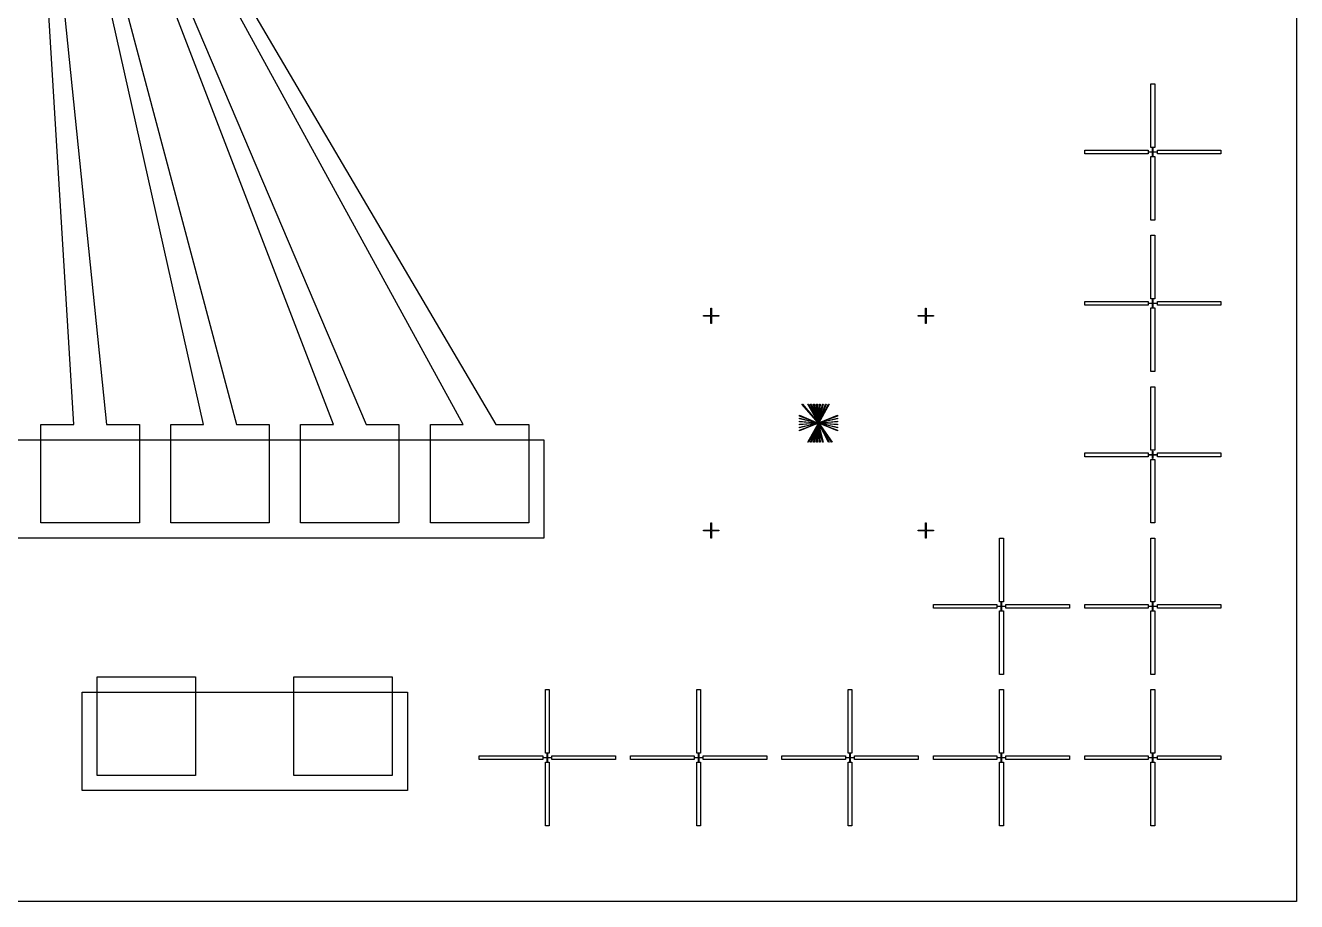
# Model space of a CAD drawing. Extents: x 0 to 6000, y 0 to 6000.
# Drawn here: x 4320 to 6000, y 0 to 1157 of the extents above; entities that cross this region are included whole.
import ezdxf

# ---------------------------------------------------------------- set-up
doc = ezdxf.new("R2010")
doc.units = 0
doc.header["$MEASUREMENT"] = 0
for name, color, linetype in [('L0D0', 1, 'CONTINUOUS'), ('L11D0', 2, 'CONTINUOUS'), ('L17D0', 4, 'CONTINUOUS'), ('L1D0', 6, 'CONTINUOUS'), ('L2D0', 9, 'CONTINUOUS'), ('L3D0', 5, 'CONTINUOUS'), ('L7D0', 3, 'CONTINUOUS'), ('L8D0', 7, 'CONTINUOUS')]:
    doc.layers.add(name, color=color, linetype=linetype)

msp = doc.modelspace()

# ---------------------------------------------------------------- linework, layer by layer
at = {"layer": 'L0D0'}
msp.add_lwpolyline([(0, 0), (0, 6000), (6000, 6000), (6000, 0)], close=True, dxfattribs=at)
at = {"layer": 'L11D0'}
for points in [[(5368.155, 631.947), (5368.153, 631.948), (5368.15, 631.948), (5368.148, 631.949), (5368.145, 631.95), (5368.143, 631.951), (5368.14, 631.952), (5368.138, 631.953), (5368.135, 631.954), (5368.133, 631.955), (5368.131, 631.956), (5368.129, 631.958), (5368.127, 631.959), (5368.124, 631.961), (5368.123, 631.963), (5368.121, 631.965), (5368.119, 631.966), (5368.117, 631.968), (5368.115, 631.97), (5368.114, 631.973), (5368.112, 631.975), (5368.111, 631.977), (5368.11, 631.979), (5368.109, 631.982), (5368.108, 631.984), (5368.107, 631.986), (5368.106, 631.989), (5368.105, 631.991), (5368.104, 631.994), (5368.104, 631.997), (5368.104, 631.999), (5368.103, 632.002), (5368.103, 632.004), (5368.103, 632.007), (5368.103, 632.01), (5368.103, 632.012), (5368.104, 632.015), (5368.104, 632.017), (5368.104, 632.02), (5368.105, 632.022), (5368.106, 632.025), (5368.107, 632.027), (5368.108, 632.03), (5368.109, 632.032), (5368.11, 632.035), (5368.111, 632.037), (5368.112, 632.039), (5368.114, 632.041), (5368.115, 632.043), (5368.117, 632.046), (5368.119, 632.047), (5368.121, 632.049), (5368.123, 632.051), (5368.124, 632.053), (5368.127, 632.055), (5368.129, 632.056), (5368.131, 632.058), (5368.133, 632.059), (5368.135, 632.06), (5368.138, 632.061), (5368.14, 632.062), (5368.143, 632.063), (5368.143, 632.063), (5368.143, 632.261), (5353.932, 656.957), (5354.932, 656.957), (5368.183, 632.286), (5368.183, 632.063), (5368.184, 632.063), (5368.186, 632.062), (5368.188, 632.061), (5368.191, 632.06), (5368.193, 632.059), (5368.195, 632.058), (5368.197, 632.056), (5368.2, 632.055), (5368.202, 632.053), (5368.204, 632.051), (5368.205, 632.049), (5368.207, 632.047), (5368.209, 632.046), (5368.211, 632.043), (5368.212, 632.041), (5368.214, 632.039), (5368.215, 632.037), (5368.216, 632.035), (5368.217, 632.032), (5368.218, 632.03), (5368.219, 632.027), (5368.22, 632.025), (5368.221, 632.022), (5368.222, 632.02), (5368.222, 632.017), (5368.223, 632.015), (5368.223, 632.012), (5368.223, 632.01), (5368.223, 632.007), (5368.223, 632.004), (5368.223, 632.002), (5368.223, 631.999), (5368.222, 631.997), (5368.222, 631.994), (5368.221, 631.991), (5368.22, 631.989), (5368.219, 631.986), (5368.218, 631.984), (5368.217, 631.982), (5368.216, 631.979), (5368.215, 631.977), (5368.214, 631.975), (5368.212, 631.973), (5368.211, 631.97), (5368.209, 631.968), (5368.207, 631.966), (5368.205, 631.965), (5368.204, 631.963), (5368.202, 631.961), (5368.2, 631.959), (5368.197, 631.958), (5368.195, 631.956), (5368.193, 631.955), (5368.191, 631.954), (5368.188, 631.953), (5368.186, 631.952), (5368.184, 631.951), (5368.181, 631.95), (5368.179, 631.949), (5368.176, 631.948), (5368.173, 631.948), (5368.171, 631.947), (5368.168, 631.947), (5368.166, 631.947), (5368.163, 631.947), (5368.16, 631.947), (5368.158, 631.947)], [(5368.325, 631.947), (5368.323, 631.948), (5368.32, 631.948), (5368.318, 631.949), (5368.315, 631.95), (5368.313, 631.951), (5368.31, 631.952), (5368.308, 631.953), (5368.305, 631.954), (5368.303, 631.955), (5368.301, 631.956), (5368.299, 631.958), (5368.297, 631.959), (5368.294, 631.961), (5368.293, 631.963), (5368.291, 631.965), (5368.289, 631.966), (5368.287, 631.968), (5368.285, 631.97), (5368.284, 631.973), (5368.282, 631.975), (5368.281, 631.977), (5368.28, 631.979), (5368.279, 631.982), (5368.278, 631.984), (5368.277, 631.986), (5368.276, 631.989), (5368.275, 631.991), (5368.274, 631.994), (5368.274, 631.997), (5368.274, 631.999), (5368.273, 632.002), (5368.273, 632.004), (5368.273, 632.007), (5368.273, 632.01), (5368.273, 632.012), (5368.274, 632.015), (5368.274, 632.017), (5368.274, 632.02), (5368.275, 632.022), (5368.276, 632.025), (5368.277, 632.027), (5368.278, 632.03), (5368.279, 632.032), (5368.28, 632.035), (5368.281, 632.037), (5368.282, 632.039), (5368.284, 632.041), (5368.285, 632.043), (5368.287, 632.046), (5368.289, 632.047), (5368.291, 632.049), (5368.293, 632.051), (5368.294, 632.053), (5368.297, 632.055), (5368.299, 632.056), (5368.301, 632.058), (5368.303, 632.059), (5368.305, 632.06), (5368.308, 632.061), (5368.31, 632.062), (5368.313, 632.063), (5368.313, 632.063), (5368.313, 632.338), (5361.778, 656.957), (5362.778, 656.957), (5368.353, 632.353), (5368.353, 632.063), (5368.354, 632.063), (5368.356, 632.062), (5368.358, 632.061), (5368.361, 632.06), (5368.363, 632.059), (5368.365, 632.058), (5368.367, 632.056), (5368.37, 632.055), (5368.372, 632.053), (5368.374, 632.051), (5368.375, 632.049), (5368.377, 632.047), (5368.379, 632.046), (5368.381, 632.043), (5368.382, 632.041), (5368.384, 632.039), (5368.385, 632.037), (5368.386, 632.035), (5368.387, 632.032), (5368.388, 632.03), (5368.389, 632.027), (5368.39, 632.025), (5368.391, 632.022), (5368.392, 632.02), (5368.392, 632.017), (5368.393, 632.015), (5368.393, 632.012), (5368.393, 632.01), (5368.393, 632.007), (5368.393, 632.004), (5368.393, 632.002), (5368.393, 631.999), (5368.392, 631.997), (5368.392, 631.994), (5368.391, 631.991), (5368.39, 631.989), (5368.389, 631.986), (5368.388, 631.984), (5368.387, 631.982), (5368.386, 631.979), (5368.385, 631.977), (5368.384, 631.975), (5368.382, 631.973), (5368.381, 631.97), (5368.379, 631.968), (5368.377, 631.966), (5368.375, 631.965), (5368.374, 631.963), (5368.372, 631.961), (5368.37, 631.959), (5368.367, 631.958), (5368.365, 631.956), (5368.363, 631.955), (5368.361, 631.954), (5368.358, 631.953), (5368.356, 631.952), (5368.354, 631.951), (5368.351, 631.95), (5368.349, 631.949), (5368.346, 631.948), (5368.343, 631.948), (5368.341, 631.947), (5368.338, 631.947), (5368.336, 631.947), (5368.333, 631.947), (5368.33, 631.947), (5368.328, 631.947)], [(5368.495, 631.947), (5368.493, 631.948), (5368.49, 631.948), (5368.488, 631.949), (5368.485, 631.95), (5368.483, 631.951), (5368.48, 631.952), (5368.478, 631.953), (5368.475, 631.954), (5368.473, 631.955), (5368.471, 631.956), (5368.469, 631.958), (5368.467, 631.959), (5368.464, 631.961), (5368.463, 631.963), (5368.461, 631.965), (5368.459, 631.966), (5368.457, 631.968), (5368.455, 631.97), (5368.454, 631.973), (5368.452, 631.975), (5368.451, 631.977), (5368.45, 631.979), (5368.449, 631.982), (5368.448, 631.984), (5368.447, 631.986), (5368.446, 631.989), (5368.445, 631.991), (5368.444, 631.994), (5368.444, 631.997), (5368.444, 631.999), (5368.443, 632.002), (5368.443, 632.004), (5368.443, 632.007), (5368.443, 632.01), (5368.443, 632.012), (5368.444, 632.015), (5368.444, 632.017), (5368.444, 632.02), (5368.445, 632.022), (5368.446, 632.025), (5368.447, 632.027), (5368.448, 632.03), (5368.449, 632.032), (5368.45, 632.035), (5368.451, 632.037), (5368.452, 632.039), (5368.454, 632.041), (5368.455, 632.043), (5368.457, 632.046), (5368.459, 632.047), (5368.461, 632.049), (5368.463, 632.051), (5368.464, 632.053), (5368.467, 632.055), (5368.469, 632.056), (5368.471, 632.058), (5368.473, 632.059), (5368.475, 632.06), (5368.478, 632.061), (5368.48, 632.062), (5368.483, 632.063), (5368.483, 632.063), (5368.483, 632.286), (5377.471, 656.957), (5378.471, 656.957), (5368.523, 632.261), (5368.523, 632.063), (5368.524, 632.063), (5368.526, 632.062), (5368.528, 632.061), (5368.531, 632.06), (5368.533, 632.059), (5368.535, 632.058), (5368.537, 632.056), (5368.54, 632.055), (5368.542, 632.053), (5368.544, 632.051), (5368.545, 632.049), (5368.547, 632.047), (5368.549, 632.046), (5368.551, 632.043), (5368.552, 632.041), (5368.554, 632.039), (5368.555, 632.037), (5368.556, 632.035), (5368.557, 632.032), (5368.558, 632.03), (5368.559, 632.027), (5368.56, 632.025), (5368.561, 632.022), (5368.562, 632.02), (5368.562, 632.017), (5368.563, 632.015), (5368.563, 632.012), (5368.563, 632.01), (5368.563, 632.007), (5368.563, 632.004), (5368.563, 632.002), (5368.563, 631.999), (5368.562, 631.997), (5368.562, 631.994), (5368.561, 631.991), (5368.56, 631.989), (5368.559, 631.986), (5368.558, 631.984), (5368.557, 631.982), (5368.556, 631.979), (5368.555, 631.977), (5368.554, 631.975), (5368.552, 631.973), (5368.551, 631.97), (5368.549, 631.968), (5368.547, 631.966), (5368.545, 631.965), (5368.544, 631.963), (5368.542, 631.961), (5368.54, 631.959), (5368.537, 631.958), (5368.535, 631.956), (5368.533, 631.955), (5368.531, 631.954), (5368.528, 631.953), (5368.526, 631.952), (5368.524, 631.951), (5368.521, 631.95), (5368.519, 631.949), (5368.516, 631.948), (5368.513, 631.948), (5368.511, 631.947), (5368.508, 631.947), (5368.506, 631.947), (5368.503, 631.947), (5368.5, 631.947), (5368.498, 631.947)], [(5343.163, 629.495), (5343.163, 630.495), (5367.688, 631.857), (5367.905, 631.857), (5367.906, 631.86), (5367.907, 631.864), (5367.908, 631.868), (5367.91, 631.871), (5367.911, 631.875), (5367.913, 631.878), (5367.915, 631.882), (5367.917, 631.885), (5367.919, 631.889), (5367.922, 631.892), (5367.924, 631.895), (5367.927, 631.898), (5367.929, 631.901), (5367.932, 631.903), (5367.935, 631.906), (5367.938, 631.908), (5367.941, 631.911), (5367.945, 631.913), (5367.948, 631.915), (5367.952, 631.917), (5367.955, 631.919), (5367.959, 631.92), (5367.962, 631.922), (5367.966, 631.923), (5367.97, 631.924), (5367.974, 631.925), (5367.977, 631.926), (5367.981, 631.926), (5367.985, 631.927), (5367.989, 631.927), (5367.993, 631.927), (5367.997, 631.927), (5368.001, 631.927), (5368.005, 631.926), (5368.009, 631.926), (5368.013, 631.925), (5368.016, 631.924), (5368.02, 631.923), (5368.024, 631.922), (5368.028, 631.92), (5368.031, 631.919), (5368.035, 631.917), (5368.038, 631.915), (5368.041, 631.913), (5368.045, 631.911), (5368.048, 631.908), (5368.051, 631.906), (5368.054, 631.903), (5368.057, 631.901), (5368.059, 631.898), (5368.062, 631.895), (5368.064, 631.892), (5368.067, 631.889), (5368.069, 631.885), (5368.071, 631.882), (5368.073, 631.878), (5368.075, 631.875), (5368.076, 631.871), (5368.078, 631.868), (5368.079, 631.864), (5368.08, 631.86), (5368.081, 631.856), (5368.082, 631.853), (5368.082, 631.849), (5368.083, 631.845), (5368.083, 631.841), (5368.083, 631.837), (5368.083, 631.833), (5368.083, 631.829), (5368.082, 631.825), (5368.082, 631.821), (5368.081, 631.817), (5368.08, 631.814), (5368.079, 631.81), (5368.078, 631.806), (5368.076, 631.802), (5368.075, 631.799), (5368.073, 631.795), (5368.071, 631.792), (5368.069, 631.789), (5368.067, 631.785), (5368.064, 631.782), (5368.062, 631.779), (5368.059, 631.776), (5368.057, 631.773), (5368.054, 631.771), (5368.051, 631.768), (5368.048, 631.766), (5368.045, 631.763), (5368.041, 631.761), (5368.038, 631.759), (5368.035, 631.757), (5368.031, 631.755), (5368.028, 631.754), (5368.024, 631.752), (5368.02, 631.751), (5368.016, 631.75), (5368.013, 631.749), (5368.009, 631.748), (5368.005, 631.748), (5368.001, 631.747), (5367.997, 631.747), (5367.993, 631.747), (5367.989, 631.747), (5367.985, 631.747), (5367.981, 631.748), (5367.977, 631.748), (5367.974, 631.749), (5367.97, 631.75), (5367.966, 631.751), (5367.962, 631.752), (5367.959, 631.754), (5367.955, 631.755), (5367.952, 631.757), (5367.948, 631.759), (5367.945, 631.761), (5367.941, 631.763), (5367.938, 631.766), (5367.935, 631.768), (5367.932, 631.771), (5367.929, 631.773), (5367.927, 631.776), (5367.924, 631.779), (5367.922, 631.782), (5367.919, 631.785), (5367.917, 631.789), (5367.915, 631.792), (5367.913, 631.795), (5367.911, 631.799), (5367.91, 631.802), (5367.908, 631.806), (5367.907, 631.81), (5367.906, 631.814), (5367.905, 631.817), (5367.713, 631.817)], [(5357.855, 606.957), (5368.143, 631.582), (5368.143, 631.78), (5368.143, 631.781), (5368.14, 631.782), (5368.138, 631.783), (5368.135, 631.784), (5368.133, 631.785), (5368.131, 631.786), (5368.129, 631.788), (5368.127, 631.789), (5368.124, 631.791), (5368.123, 631.793), (5368.121, 631.795), (5368.119, 631.796), (5368.117, 631.798), (5368.115, 631.8), (5368.114, 631.803), (5368.112, 631.805), (5368.111, 631.807), (5368.11, 631.809), (5368.109, 631.812), (5368.108, 631.814), (5368.107, 631.816), (5368.106, 631.819), (5368.105, 631.821), (5368.104, 631.824), (5368.104, 631.827), (5368.104, 631.829), (5368.103, 631.832), (5368.103, 631.834), (5368.103, 631.837), (5368.103, 631.84), (5368.103, 631.842), (5368.104, 631.845), (5368.104, 631.847), (5368.104, 631.85), (5368.105, 631.852), (5368.106, 631.855), (5368.107, 631.857), (5368.108, 631.86), (5368.109, 631.862), (5368.11, 631.865), (5368.111, 631.867), (5368.112, 631.869), (5368.114, 631.871), (5368.115, 631.873), (5368.117, 631.876), (5368.119, 631.877), (5368.121, 631.879), (5368.123, 631.881), (5368.124, 631.883), (5368.127, 631.885), (5368.129, 631.886), (5368.131, 631.888), (5368.133, 631.889), (5368.135, 631.89), (5368.138, 631.891), (5368.14, 631.892), (5368.143, 631.893), (5368.145, 631.894), (5368.148, 631.895), (5368.15, 631.896), (5368.153, 631.896), (5368.155, 631.896), (5368.158, 631.897), (5368.16, 631.897), (5368.163, 631.897), (5368.166, 631.897), (5368.168, 631.897), (5368.171, 631.896), (5368.173, 631.896), (5368.176, 631.896), (5368.179, 631.895), (5368.181, 631.894), (5368.184, 631.893), (5368.186, 631.892), (5368.188, 631.891), (5368.191, 631.89), (5368.193, 631.889), (5368.195, 631.888), (5368.197, 631.886), (5368.2, 631.885), (5368.202, 631.883), (5368.204, 631.881), (5368.205, 631.879), (5368.207, 631.877), (5368.209, 631.876), (5368.211, 631.873), (5368.212, 631.871), (5368.214, 631.869), (5368.215, 631.867), (5368.216, 631.865), (5368.217, 631.862), (5368.218, 631.86), (5368.219, 631.857), (5368.22, 631.855), (5368.221, 631.852), (5368.222, 631.85), (5368.222, 631.847), (5368.223, 631.845), (5368.223, 631.842), (5368.223, 631.84), (5368.223, 631.837), (5368.223, 631.834), (5368.223, 631.832), (5368.223, 631.829), (5368.222, 631.827), (5368.222, 631.824), (5368.221, 631.821), (5368.22, 631.819), (5368.219, 631.816), (5368.218, 631.814), (5368.217, 631.812), (5368.216, 631.809), (5368.215, 631.807), (5368.214, 631.805), (5368.212, 631.803), (5368.211, 631.8), (5368.209, 631.798), (5368.207, 631.796), (5368.205, 631.795), (5368.204, 631.793), (5368.202, 631.791), (5368.2, 631.789), (5368.197, 631.788), (5368.195, 631.786), (5368.193, 631.785), (5368.191, 631.784), (5368.188, 631.783), (5368.186, 631.782), (5368.184, 631.781), (5368.183, 631.78), (5368.183, 631.557), (5358.855, 606.957)], [(5369.625, 606.957), (5368.313, 631.492), (5368.313, 631.78), (5368.313, 631.781), (5368.31, 631.782), (5368.308, 631.783), (5368.305, 631.784), (5368.303, 631.785), (5368.301, 631.786), (5368.299, 631.788), (5368.297, 631.789), (5368.294, 631.791), (5368.293, 631.793), (5368.291, 631.795), (5368.289, 631.796), (5368.287, 631.798), (5368.285, 631.8), (5368.284, 631.803), (5368.282, 631.805), (5368.281, 631.807), (5368.28, 631.809), (5368.279, 631.812), (5368.278, 631.814), (5368.277, 631.816), (5368.276, 631.819), (5368.275, 631.821), (5368.274, 631.824), (5368.274, 631.827), (5368.274, 631.829), (5368.273, 631.832), (5368.273, 631.834), (5368.273, 631.837), (5368.273, 631.84), (5368.273, 631.842), (5368.274, 631.845), (5368.274, 631.847), (5368.274, 631.85), (5368.275, 631.852), (5368.276, 631.855), (5368.277, 631.857), (5368.278, 631.86), (5368.279, 631.862), (5368.28, 631.865), (5368.281, 631.867), (5368.282, 631.869), (5368.284, 631.871), (5368.285, 631.873), (5368.287, 631.876), (5368.289, 631.877), (5368.291, 631.879), (5368.293, 631.881), (5368.294, 631.883), (5368.297, 631.885), (5368.299, 631.886), (5368.301, 631.888), (5368.303, 631.889), (5368.305, 631.89), (5368.308, 631.891), (5368.31, 631.892), (5368.313, 631.893), (5368.315, 631.894), (5368.318, 631.895), (5368.32, 631.896), (5368.323, 631.896), (5368.325, 631.896), (5368.328, 631.897), (5368.33, 631.897), (5368.333, 631.897), (5368.336, 631.897), (5368.338, 631.897), (5368.341, 631.896), (5368.343, 631.896), (5368.346, 631.896), (5368.349, 631.895), (5368.351, 631.894), (5368.354, 631.893), (5368.356, 631.892), (5368.358, 631.891), (5368.361, 631.89), (5368.363, 631.889), (5368.365, 631.888), (5368.367, 631.886), (5368.37, 631.885), (5368.372, 631.883), (5368.374, 631.881), (5368.375, 631.879), (5368.377, 631.877), (5368.379, 631.876), (5368.381, 631.873), (5368.382, 631.871), (5368.384, 631.869), (5368.385, 631.867), (5368.386, 631.865), (5368.387, 631.862), (5368.388, 631.86), (5368.389, 631.857), (5368.39, 631.855), (5368.391, 631.852), (5368.392, 631.85), (5368.392, 631.847), (5368.393, 631.845), (5368.393, 631.842), (5368.393, 631.84), (5368.393, 631.837), (5368.393, 631.834), (5368.393, 631.832), (5368.393, 631.829), (5368.392, 631.827), (5368.392, 631.824), (5368.391, 631.821), (5368.39, 631.819), (5368.389, 631.816), (5368.388, 631.814), (5368.387, 631.812), (5368.386, 631.809), (5368.385, 631.807), (5368.384, 631.805), (5368.382, 631.803), (5368.381, 631.8), (5368.379, 631.798), (5368.377, 631.796), (5368.375, 631.795), (5368.374, 631.793), (5368.372, 631.791), (5368.37, 631.789), (5368.367, 631.788), (5368.365, 631.786), (5368.363, 631.785), (5368.361, 631.784), (5368.358, 631.783), (5368.356, 631.782), (5368.354, 631.781), (5368.353, 631.78), (5368.353, 631.507), (5370.625, 606.957)], [(5381.394, 606.957), (5368.483, 631.557), (5368.483, 631.78), (5368.483, 631.781), (5368.48, 631.782), (5368.478, 631.783), (5368.475, 631.784), (5368.473, 631.785), (5368.471, 631.786), (5368.469, 631.788), (5368.467, 631.789), (5368.464, 631.791), (5368.463, 631.793), (5368.461, 631.795), (5368.459, 631.796), (5368.457, 631.798), (5368.455, 631.8), (5368.454, 631.803), (5368.452, 631.805), (5368.451, 631.807), (5368.45, 631.809), (5368.449, 631.812), (5368.448, 631.814), (5368.447, 631.816), (5368.446, 631.819), (5368.445, 631.821), (5368.444, 631.824), (5368.444, 631.827), (5368.444, 631.829), (5368.443, 631.832), (5368.443, 631.834), (5368.443, 631.837), (5368.443, 631.84), (5368.443, 631.842), (5368.444, 631.845), (5368.444, 631.847), (5368.444, 631.85), (5368.445, 631.852), (5368.446, 631.855), (5368.447, 631.857), (5368.448, 631.86), (5368.449, 631.862), (5368.45, 631.865), (5368.451, 631.867), (5368.452, 631.869), (5368.454, 631.871), (5368.455, 631.873), (5368.457, 631.876), (5368.459, 631.877), (5368.461, 631.879), (5368.463, 631.881), (5368.464, 631.883), (5368.467, 631.885), (5368.469, 631.886), (5368.471, 631.888), (5368.473, 631.889), (5368.475, 631.89), (5368.478, 631.891), (5368.48, 631.892), (5368.483, 631.893), (5368.485, 631.894), (5368.488, 631.895), (5368.49, 631.896), (5368.493, 631.896), (5368.495, 631.896), (5368.498, 631.897), (5368.5, 631.897), (5368.503, 631.897), (5368.506, 631.897), (5368.508, 631.897), (5368.511, 631.896), (5368.513, 631.896), (5368.516, 631.896), (5368.519, 631.895), (5368.521, 631.894), (5368.524, 631.893), (5368.526, 631.892), (5368.528, 631.891), (5368.531, 631.89), (5368.533, 631.889), (5368.535, 631.888), (5368.537, 631.886), (5368.54, 631.885), (5368.542, 631.883), (5368.544, 631.881), (5368.545, 631.879), (5368.547, 631.877), (5368.549, 631.876), (5368.551, 631.873), (5368.552, 631.871), (5368.554, 631.869), (5368.555, 631.867), (5368.556, 631.865), (5368.557, 631.862), (5368.558, 631.86), (5368.559, 631.857), (5368.56, 631.855), (5368.561, 631.852), (5368.562, 631.85), (5368.562, 631.847), (5368.563, 631.845), (5368.563, 631.842), (5368.563, 631.84), (5368.563, 631.837), (5368.563, 631.834), (5368.563, 631.832), (5368.563, 631.829), (5368.562, 631.827), (5368.562, 631.824), (5368.561, 631.821), (5368.56, 631.819), (5368.559, 631.816), (5368.558, 631.814), (5368.557, 631.812), (5368.556, 631.809), (5368.555, 631.807), (5368.554, 631.805), (5368.552, 631.803), (5368.551, 631.8), (5368.549, 631.798), (5368.547, 631.796), (5368.545, 631.795), (5368.544, 631.793), (5368.542, 631.791), (5368.54, 631.789), (5368.537, 631.788), (5368.535, 631.786), (5368.533, 631.785), (5368.531, 631.784), (5368.528, 631.783), (5368.526, 631.782), (5368.524, 631.781), (5368.523, 631.78), (5368.523, 631.582), (5382.394, 606.957)], [(5368.665, 631.917), (5368.661, 631.918), (5368.657, 631.918), (5368.654, 631.919), (5368.65, 631.92), (5368.646, 631.921), (5368.642, 631.922), (5368.639, 631.924), (5368.635, 631.925), (5368.632, 631.927), (5368.628, 631.929), (5368.625, 631.931), (5368.621, 631.933), (5368.618, 631.936), (5368.615, 631.938), (5368.612, 631.941), (5368.609, 631.943), (5368.607, 631.946), (5368.604, 631.949), (5368.602, 631.952), (5368.599, 631.955), (5368.597, 631.959), (5368.595, 631.962), (5368.593, 631.965), (5368.591, 631.969), (5368.59, 631.972), (5368.588, 631.976), (5368.587, 631.98), (5368.586, 631.984), (5368.585, 631.987), (5368.584, 631.991), (5368.584, 631.995), (5368.583, 631.999), (5368.583, 632.003), (5368.583, 632.007), (5368.583, 632.011), (5368.583, 632.015), (5368.584, 632.019), (5368.584, 632.023), (5368.585, 632.026), (5368.586, 632.03), (5368.587, 632.034), (5368.588, 632.038), (5368.59, 632.041), (5368.591, 632.045), (5368.593, 632.048), (5368.595, 632.052), (5368.597, 632.055), (5368.599, 632.059), (5368.602, 632.062), (5368.604, 632.065), (5368.607, 632.068), (5368.609, 632.071), (5368.612, 632.073), (5368.615, 632.076), (5368.618, 632.078), (5368.621, 632.081), (5368.625, 632.083), (5368.628, 632.085), (5368.632, 632.087), (5368.635, 632.089), (5368.639, 632.09), (5368.642, 632.092), (5368.646, 632.093), (5368.65, 632.094), (5368.654, 632.095), (5368.657, 632.096), (5368.661, 632.096), (5368.665, 632.097), (5368.669, 632.097), (5368.673, 632.097), (5368.677, 632.097), (5368.681, 632.097), (5368.685, 632.096), (5368.689, 632.096), (5368.693, 632.095), (5368.696, 632.094), (5368.7, 632.093), (5368.704, 632.092), (5368.708, 632.09), (5368.711, 632.089), (5368.715, 632.087), (5368.718, 632.085), (5368.721, 632.083), (5368.725, 632.081), (5368.728, 632.078), (5368.731, 632.076), (5368.734, 632.073), (5368.737, 632.071), (5368.739, 632.068), (5368.742, 632.065), (5368.744, 632.062), (5368.747, 632.059), (5368.749, 632.055), (5368.751, 632.052), (5368.753, 632.048), (5368.755, 632.045), (5368.756, 632.041), (5368.758, 632.038), (5368.759, 632.034), (5368.76, 632.03), (5368.761, 632.027), (5368.953, 632.027), (5393.163, 634.418), (5393.163, 633.418), (5368.978, 631.987), (5368.761, 631.987), (5368.76, 631.984), (5368.759, 631.98), (5368.758, 631.976), (5368.756, 631.972), (5368.755, 631.969), (5368.753, 631.965), (5368.751, 631.962), (5368.749, 631.959), (5368.747, 631.955), (5368.744, 631.952), (5368.742, 631.949), (5368.739, 631.946), (5368.737, 631.943), (5368.734, 631.941), (5368.731, 631.938), (5368.728, 631.936), (5368.725, 631.933), (5368.721, 631.931), (5368.718, 631.929), (5368.715, 631.927), (5368.711, 631.925), (5368.708, 631.924), (5368.704, 631.922), (5368.7, 631.921), (5368.696, 631.92), (5368.693, 631.919), (5368.689, 631.918), (5368.685, 631.918), (5368.681, 631.917), (5368.677, 631.917), (5368.673, 631.917), (5368.669, 631.917)]]:
    msp.add_lwpolyline(points, close=True, dxfattribs=at)
at = {"layer": 'L17D0'}
for points in [[(5368.133, 632.089), (5368.133, 632.189), (5368.373, 632.189), (5368.373, 632.397), (5369.625, 656.957), (5370.625, 656.957), (5368.413, 632.372), (5368.413, 632.189), (5368.533, 632.189), (5368.533, 632.089)], [(5367.838, 631.797), (5367.803, 631.877), (5343.163, 633.418), (5343.163, 634.418), (5367.873, 631.902), (5367.873, 631.797)], [(5365.702, 606.957), (5368.253, 631.472), (5368.253, 631.657), (5368.133, 631.657), (5368.133, 631.757), (5368.533, 631.757), (5368.533, 631.657), (5368.293, 631.657), (5368.293, 631.447), (5366.702, 606.957)], [(5393.163, 629.495), (5368.758, 631.942), (5368.758, 632.047), (5368.793, 632.047), (5368.828, 631.967), (5393.163, 630.495)]]:
    msp.add_lwpolyline(points, close=True, dxfattribs=at)
at = {"layer": 'L1D0'}
for points in [[(5807.5, 996), (5807.5, 1080), (5812.5, 1080), (5812.5, 996)], [(5720, 987.5), (5720, 992.5), (5804, 992.5), (5804, 987.5)], [(5809.75, 985), (5809.75, 989.75), (5805, 989.75), (5805, 990.25), (5809.75, 990.25), (5809.75, 995), (5810.25, 995), (5810.25, 990.25), (5815, 990.25), (5815, 989.75), (5810.25, 989.75), (5810.25, 985)], [(5816, 987.5), (5816, 992.5), (5900, 992.5), (5900, 987.5)], [(5807.5, 900), (5807.5, 984), (5812.5, 984), (5812.5, 900)], [(5807.5, 796), (5807.5, 880), (5812.5, 880), (5812.5, 796)], [(5720, 787.5), (5720, 792.5), (5804, 792.5), (5804, 787.5)], [(5809.75, 785), (5809.75, 789.75), (5805, 789.75), (5805, 790.25), (5809.75, 790.25), (5809.75, 795), (5810.25, 795), (5810.25, 790.25), (5815, 790.25), (5815, 789.75), (5810.25, 789.75), (5810.25, 785)], [(5816, 787.5), (5816, 792.5), (5900, 792.5), (5900, 787.5)], [(5225.826, 763.674), (5225.826, 773.174), (5216.326, 773.174), (5216.326, 774.174), (5225.826, 774.174), (5225.826, 783.674), (5226.826, 783.674), (5226.826, 774.174), (5236.326, 774.174), (5236.326, 773.174), (5226.826, 773.174), (5226.826, 763.674)], [(5509.5, 763.674), (5509.5, 773.174), (5500, 773.174), (5500, 774.174), (5509.5, 774.174), (5509.5, 783.674), (5510.5, 783.674), (5510.5, 774.174), (5520, 774.174), (5520, 773.174), (5510.5, 773.174), (5510.5, 763.674)], [(5807.5, 700), (5807.5, 784), (5812.5, 784), (5812.5, 700)], [(5807.5, 596), (5807.5, 680), (5812.5, 680), (5812.5, 596)], [(5720, 587.5), (5720, 592.5), (5804, 592.5), (5804, 587.5)], [(5809.75, 585), (5809.75, 589.75), (5805, 589.75), (5805, 590.25), (5809.75, 590.25), (5809.75, 595), (5810.25, 595), (5810.25, 590.25), (5815, 590.25), (5815, 589.75), (5810.25, 589.75), (5810.25, 585)], [(5816, 587.5), (5816, 592.5), (5900, 592.5), (5900, 587.5)], [(5807.5, 500), (5807.5, 584), (5812.5, 584), (5812.5, 500)], [(5225.826, 480), (5225.826, 489.5), (5216.326, 489.5), (5216.326, 490.5), (5225.826, 490.5), (5225.826, 500), (5226.826, 500), (5226.826, 490.5), (5236.326, 490.5), (5236.326, 489.5), (5226.826, 489.5), (5226.826, 480)], [(5509.5, 480), (5509.5, 489.5), (5500, 489.5), (5500, 490.5), (5509.5, 490.5), (5509.5, 500), (5510.5, 500), (5510.5, 490.5), (5520, 490.5), (5520, 489.5), (5510.5, 489.5), (5510.5, 480)], [(5607.5, 396), (5607.5, 480), (5612.5, 480), (5612.5, 396)], [(5807.5, 396), (5807.5, 480), (5812.5, 480), (5812.5, 396)], [(5520, 387.5), (5520, 392.5), (5604, 392.5), (5604, 387.5)], [(5609.75, 385), (5609.75, 389.75), (5605, 389.75), (5605, 390.25), (5609.75, 390.25), (5609.75, 395), (5610.25, 395), (5610.25, 390.25), (5615, 390.25), (5615, 389.75), (5610.25, 389.75), (5610.25, 385)], [(5616, 387.5), (5616, 392.5), (5700, 392.5), (5700, 387.5)], [(5720, 387.5), (5720, 392.5), (5804, 392.5), (5804, 387.5)], [(5809.75, 385), (5809.75, 389.75), (5805, 389.75), (5805, 390.25), (5809.75, 390.25), (5809.75, 395), (5810.25, 395), (5810.25, 390.25), (5815, 390.25), (5815, 389.75), (5810.25, 389.75), (5810.25, 385)], [(5816, 387.5), (5816, 392.5), (5900, 392.5), (5900, 387.5)], [(5607.5, 300), (5607.5, 384), (5612.5, 384), (5612.5, 300)], [(5807.5, 300), (5807.5, 384), (5812.5, 384), (5812.5, 300)], [(5007.5, 196), (5007.5, 280), (5012.5, 280), (5012.5, 196)], [(5207.5, 196), (5207.5, 280), (5212.5, 280), (5212.5, 196)], [(5407.5, 196), (5407.5, 280), (5412.5, 280), (5412.5, 196)], [(5607.5, 196), (5607.5, 280), (5612.5, 280), (5612.5, 196)], [(5807.5, 196), (5807.5, 280), (5812.5, 280), (5812.5, 196)], [(4920, 187.5), (4920, 192.5), (5004, 192.5), (5004, 187.5)], [(5009.75, 185), (5009.75, 189.75), (5005, 189.75), (5005, 190.25), (5009.75, 190.25), (5009.75, 195), (5010.25, 195), (5010.25, 190.25), (5015, 190.25), (5015, 189.75), (5010.25, 189.75), (5010.25, 185)], [(5016, 187.5), (5016, 192.5), (5100, 192.5), (5100, 187.5)], [(5120, 187.5), (5120, 192.5), (5204, 192.5), (5204, 187.5)], [(5209.75, 185), (5209.75, 189.75), (5205, 189.75), (5205, 190.25), (5209.75, 190.25), (5209.75, 195), (5210.25, 195), (5210.25, 190.25), (5215, 190.25), (5215, 189.75), (5210.25, 189.75), (5210.25, 185)], [(5216, 187.5), (5216, 192.5), (5300, 192.5), (5300, 187.5)], [(5320, 187.5), (5320, 192.5), (5404, 192.5), (5404, 187.5)], [(5409.75, 185), (5409.75, 189.75), (5405, 189.75), (5405, 190.25), (5409.75, 190.25), (5409.75, 195), (5410.25, 195), (5410.25, 190.25), (5415, 190.25), (5415, 189.75), (5410.25, 189.75), (5410.25, 185)], [(5416, 187.5), (5416, 192.5), (5500, 192.5), (5500, 187.5)], [(5520, 187.5), (5520, 192.5), (5604, 192.5), (5604, 187.5)], [(5609.75, 185), (5609.75, 189.75), (5605, 189.75), (5605, 190.25), (5609.75, 190.25), (5609.75, 195), (5610.25, 195), (5610.25, 190.25), (5615, 190.25), (5615, 189.75), (5610.25, 189.75), (5610.25, 185)], [(5616, 187.5), (5616, 192.5), (5700, 192.5), (5700, 187.5)], [(5720, 187.5), (5720, 192.5), (5804, 192.5), (5804, 187.5)], [(5809.75, 185), (5809.75, 189.75), (5805, 189.75), (5805, 190.25), (5809.75, 190.25), (5809.75, 195), (5810.25, 195), (5810.25, 190.25), (5815, 190.25), (5815, 189.75), (5810.25, 189.75), (5810.25, 185)], [(5816, 187.5), (5816, 192.5), (5900, 192.5), (5900, 187.5)], [(5007.5, 100), (5007.5, 184), (5012.5, 184), (5012.5, 100)], [(5207.5, 100), (5207.5, 184), (5212.5, 184), (5212.5, 100)], [(5407.5, 100), (5407.5, 184), (5412.5, 184), (5412.5, 100)], [(5607.5, 100), (5607.5, 184), (5612.5, 184), (5612.5, 100)], [(5807.5, 100), (5807.5, 184), (5812.5, 184), (5812.5, 100)]]:
    msp.add_lwpolyline(points, close=True, dxfattribs=at)
at = {"layer": 'L2D0'}
for points in [[(3634.615, 480), (3634.615, 610), (5005.385, 610), (5005.385, 480)], [(4395, 146.667), (4395, 276.667), (4825, 276.667), (4825, 146.667)]]:
    msp.add_lwpolyline(points, close=True, dxfattribs=at)
at = {"layer": 'L3D0'}
for points in [[(5367.973, 631.947), (5343.163, 641.265), (5343.163, 642.265), (5368.013, 631.987), (5368.013, 631.947)], [(5368.653, 632.117), (5368.653, 632.157), (5393.163, 642.265), (5393.163, 641.265), (5368.693, 632.117)], [(5343.163, 621.649), (5343.163, 622.649), (5367.973, 631.727), (5368.013, 631.727), (5368.013, 631.687)], [(5393.163, 621.649), (5368.653, 631.857), (5368.653, 631.897), (5368.693, 631.897), (5393.163, 622.649)]]:
    msp.add_lwpolyline(points, close=True, dxfattribs=at)
at = {"layer": 'L7D0'}
for points in [[(4512.308, 500), (4512.308, 630), (4555.641, 630), (4325.385, 1655.12), (4320.238, 1679.73), (4320.238, 1679.982), (4320.22, 1679.982), (4320.22, 1680.018), (4320.238, 1680.018), (4320.238, 1680.035), (4320.272, 1680.035), (4320.272, 1680.018), (4320.29, 1680.018), (4320.29, 1679.982), (4320.272, 1679.982), (4320.272, 1679.755), (4326.385, 1655.12), (4598.974, 630), (4642.308, 630), (4642.308, 500)], [(4855.385, 500), (4855.385, 630), (4898.718, 630), (4337.154, 1655.12), (4320.322, 1680.025), (4320.322, 1680.068), (4320.305, 1680.068), (4320.305, 1680.102), (4320.322, 1680.102), (4320.322, 1680.12), (4320.358, 1680.12), (4320.358, 1680.102), (4320.375, 1680.102), (4320.375, 1680.068), (4320.358, 1680.068), (4320.358, 1680.05), (4338.154, 1655.12), (4942.051, 630), (4985.385, 630), (4985.385, 500)], [(5368.146, 631.887), (5368.146, 631.904), (5368.128, 631.904), (5368.128, 631.939), (5368.146, 631.939), (5368.146, 631.957), (5346.086, 656.957), (5347.086, 656.957), (5368.181, 631.982), (5368.181, 631.939), (5368.198, 631.939), (5368.198, 631.904), (5368.181, 631.904), (5368.181, 631.887)], [(5368.231, 631.972), (5368.231, 631.989), (5368.213, 631.989), (5368.213, 632.024), (5368.231, 632.024), (5368.231, 632.252), (5357.855, 656.957), (5358.855, 656.957), (5368.266, 632.277), (5368.266, 632.024), (5368.283, 632.024), (5368.283, 631.989), (5368.266, 631.989), (5368.266, 631.972)], [(5368.316, 631.887), (5368.316, 631.904), (5368.298, 631.904), (5368.298, 631.939), (5368.316, 631.939), (5368.316, 632.377), (5365.702, 656.957), (5366.702, 656.957), (5368.351, 632.402), (5368.351, 631.939), (5368.368, 631.939), (5368.368, 631.904), (5368.351, 631.904), (5368.351, 631.887)], [(5368.401, 631.972), (5368.401, 631.989), (5368.383, 631.989), (5368.383, 632.024), (5368.401, 632.024), (5368.401, 632.277), (5373.548, 656.957), (5374.548, 656.957), (5368.436, 632.252), (5368.436, 632.024), (5368.453, 632.024), (5368.453, 631.989), (5368.436, 631.989), (5368.436, 631.972)], [(5368.553, 631.967), (5368.553, 632.172), (5381.394, 656.957), (5382.394, 656.957), (5368.593, 632.147), (5368.593, 631.967)], [(5367.928, 631.917), (5343.163, 637.342), (5343.163, 638.342), (5367.953, 631.957), (5368.033, 631.957), (5368.033, 631.917)], [(5368.633, 632.087), (5368.633, 632.127), (5368.713, 632.127), (5393.163, 638.342), (5393.163, 637.342), (5368.738, 632.087)], [(5343.163, 625.572), (5343.163, 626.572), (5367.928, 631.757), (5368.033, 631.757), (5368.033, 631.717), (5367.953, 631.717)], [(5353.932, 606.957), (5368.073, 631.697), (5368.073, 631.877), (5368.113, 631.877), (5368.113, 631.672), (5354.932, 606.957)], [(5361.778, 606.957), (5368.231, 631.592), (5368.231, 631.819), (5368.213, 631.819), (5368.213, 631.854), (5368.231, 631.854), (5368.231, 631.872), (5368.266, 631.872), (5368.266, 631.854), (5368.283, 631.854), (5368.283, 631.819), (5368.266, 631.819), (5368.266, 631.567), (5362.778, 606.957)], [(5373.548, 606.957), (5368.401, 631.567), (5368.401, 631.819), (5368.383, 631.819), (5368.383, 631.854), (5368.401, 631.854), (5368.401, 631.872), (5368.436, 631.872), (5368.436, 631.854), (5368.453, 631.854), (5368.453, 631.819), (5368.436, 631.819), (5368.436, 631.592), (5374.548, 606.957)], [(5385.317, 606.957), (5368.486, 631.862), (5368.486, 631.904), (5368.468, 631.904), (5368.468, 631.939), (5368.486, 631.939), (5368.486, 631.957), (5368.521, 631.957), (5368.521, 631.939), (5368.538, 631.939), (5368.538, 631.904), (5368.521, 631.904), (5368.521, 631.887), (5386.317, 606.957)], [(5393.163, 625.572), (5368.713, 631.887), (5368.633, 631.887), (5368.633, 631.927), (5368.738, 631.927), (5393.163, 626.572)], [(4675, 166.667), (4675, 296.667), (4805, 296.667), (4805, 166.667)]]:
    msp.add_lwpolyline(points, close=True, dxfattribs=at)
at = {"layer": 'L8D0'}
for points in [[(4340.769, 500), (4340.769, 630), (4384.103, 630), (4321.462, 1655.12), (4321.657, 1655.72), (4322.057, 1655.72), (4322.462, 1655.12), (4427.436, 630), (4470.769, 630), (4470.769, 500)], [(4683.846, 500), (4683.846, 630), (4727.179, 630), (4333.231, 1655.12), (4333.216, 1655.72), (4333.616, 1655.72), (4334.231, 1655.12), (4770.513, 630), (4813.846, 630), (4813.846, 500)], [(4415, 166.667), (4415, 296.667), (4545, 296.667), (4545, 166.667)]]:
    msp.add_lwpolyline(points, close=True, dxfattribs=at)

doc.saveas('drawing.dxf')
